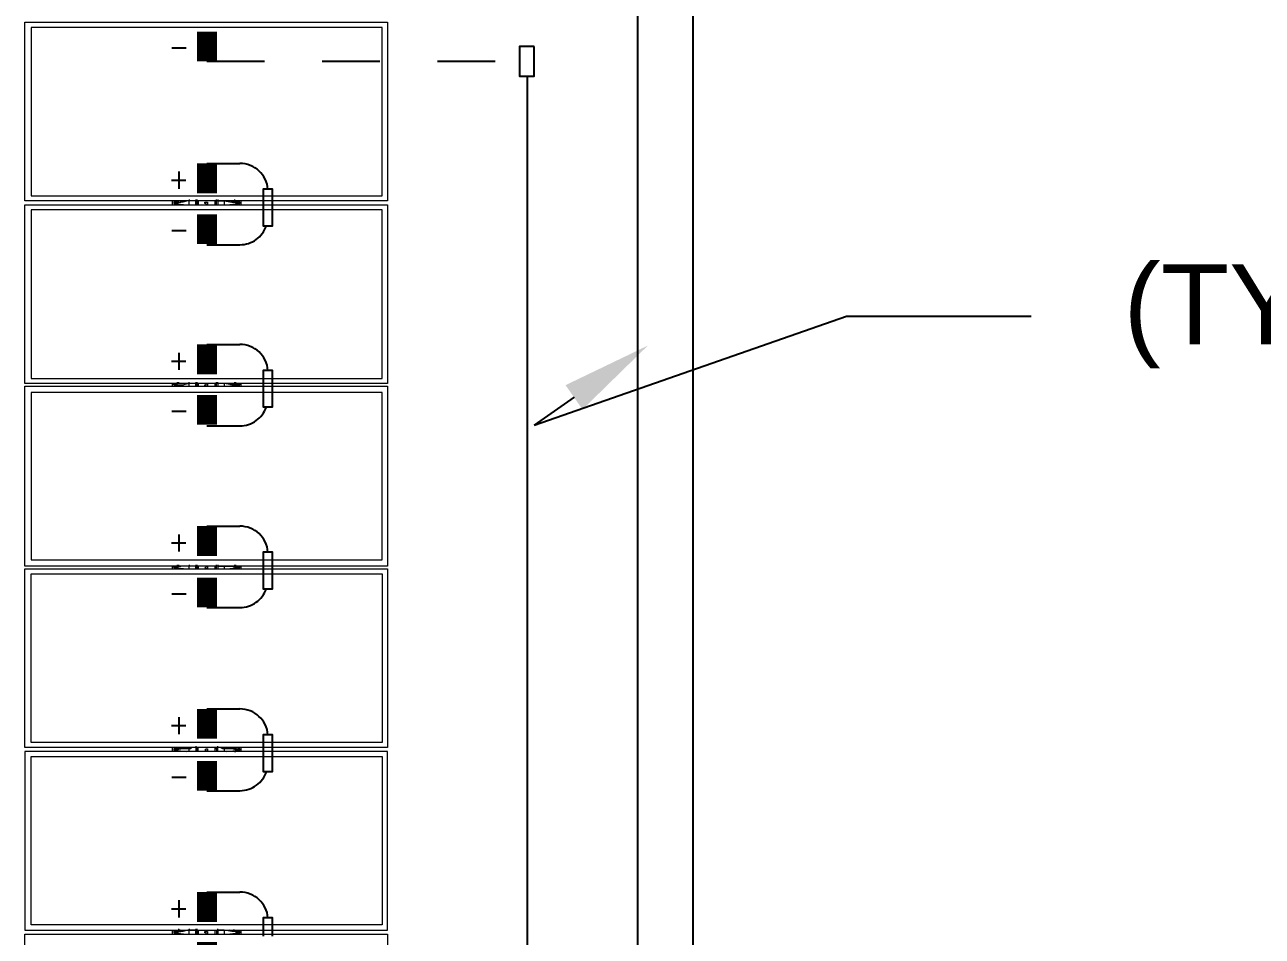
# Model space of a CAD drawing. Header units: feet. Extents: x -5.1 to 70.3, y -33 to 8.
# Drawn here: x 24.056 to 26.202, y -10.203 to -8.623 of the extents above; entities that cross this region are included whole.
import ezdxf
from ezdxf import colors
from ezdxf.entities.mleader import LeaderData, LeaderLine
from ezdxf.lldxf.tags import DXFTag
from ezdxf.math import Vec2, Vec3

# ---------------------------------------------------------------- set-up
doc = ezdxf.new("R2010")
doc.units = ezdxf.units.FT
doc.header["$MEASUREMENT"] = 0
doc.linetypes.add('HIDDEN', pattern=[0.375, 0.25, -0.125])
for name, color, linetype in [('E-DC HARNESS-NEG', 170, 'DC HARNESS CABLE'), ('E-DC HARNESS-POS', 10, 'DC HARNESS CABLE'), ('E-HARN-COMP', 8, 'Continuous'), ('E-TRNK-CABL-NEG', 170, 'HIDDEN'), ('E-TRUNK-CABLE-POS', 10, 'HIDDEN'), ('G-ANNO-TEXT', 1, 'Continuous'), ('PDF5_Geometry', 7, 'Continuous'), ('Polarity-Text', 7, 'Continuous')]:
    doc.layers.add(name, color=color, linetype=linetype)
doc.styles.add('NEI-A', font='arial.ttf')
tags = doc.linetypes.add('DC HARNESS CABLE', pattern='A,0.5,-0.2,["DH",Standard,S=0.1,R=0,X=-0.1,Y=-0.05],-0.2', length=0.9).pattern_tags.tags
tags[6] = DXFTag(74, 10)

msp = doc.modelspace()

# ---------------------------------------------------------------- linework, layer by layer
at = {"layer": 'E-DC HARNESS-NEG', "ltscale": 0.5}
for points in [[(25.2154, -13.351), (25.2153, -0.3594)], [(24.9275, -8.7121), (24.9275, -13.351)]]:
    msp.add_lwpolyline(points, dxfattribs=at)
at = {"layer": 'E-DC HARNESS-POS', "ltscale": 0.5}
msp.add_lwpolyline([(25.119, -8.5733), (25.1186, -13.2659)], dxfattribs=at)
at = {"layer": 'E-HARN-COMP', "const_width": 0.0347}
for points in [[(24.3723, -8.6865), (24.3723, -8.6347)], [(24.3723, -8.9151), (24.3723, -8.8634)], [(24.3723, -9.0032), (24.3723, -8.9514)], [(24.3723, -9.2291), (24.3723, -9.1773)], [(24.3723, -9.3166), (24.3723, -9.2648)], [(24.3723, -9.5441), (24.3723, -9.4923)], [(24.3723, -9.6333), (24.3723, -9.5816)], [(24.3723, -9.8608), (24.3723, -9.8091)], [(24.3723, -9.9509), (24.3723, -9.8992)], [(24.3723, -10.1784), (24.3723, -10.1267)], [(24.3723, -10.2651), (24.3723, -10.2133)]]:
    msp.add_lwpolyline(points, dxfattribs=at)
at = {"layer": 'E-HARN-COMP'}
msp.add_lwpolyline([(24.9396, -8.6604), (24.9146, -8.6604), (24.9146, -8.7122), (24.9396, -8.7122)], close=True, dxfattribs=at)
for points in [[(24.4862, -8.94), (24.4862, -8.9083), (24.4701, -8.9083), (24.4701, -8.94)], [(24.4701, -8.94), (24.4701, -8.9717), (24.4862, -8.9717), (24.4862, -8.94)], [(24.4862, -9.254), (24.4862, -9.2223), (24.4701, -9.2223), (24.4701, -9.254)], [(24.4701, -9.254), (24.4701, -9.2857), (24.4862, -9.2857), (24.4862, -9.254)], [(24.4862, -9.569), (24.4862, -9.5373), (24.4701, -9.5373), (24.4701, -9.569)], [(24.4701, -9.569), (24.4701, -9.6007), (24.4862, -9.6007), (24.4862, -9.569)], [(24.4862, -9.8857), (24.4862, -9.854), (24.4701, -9.854), (24.4701, -9.8857)], [(24.4701, -9.8857), (24.4701, -9.9174), (24.4862, -9.9174), (24.4862, -9.8857)], [(24.4862, -10.2033), (24.4862, -10.1716), (24.4701, -10.1716), (24.4701, -10.2033)]]:
    msp.add_lwpolyline(points, dxfattribs=at)
at = {"layer": 'E-TRNK-CABL-NEG', "ltscale": 0.1}
msp.add_lwpolyline([(24.3723, -8.6863), (24.9146, -8.6863)], dxfattribs=at)
for points in [[(24.3723, -9.0044), (24.4295, -9.0044, 0.318834), (24.4755, -8.9717, 0.318834)], [(24.3723, -9.3183), (24.4295, -9.3183, 0.318834), (24.4755, -9.2857, 0.318834)], [(24.3723, -9.6333), (24.4295, -9.6333, 0.318834), (24.4755, -9.6007, 0.318834)], [(24.3723, -9.9509), (24.4295, -9.9509, 0.323954), (24.4758, -9.9174, 0.323954)]]:
    msp.add_lwpolyline(points, format="xyb", dxfattribs=at)
at = {"layer": 'E-TRUNK-CABLE-POS', "ltscale": 0.1}
for points in [[(24.3723, -8.8634), (24.4295, -8.8634, -0.391396), (24.4781, -8.9083, -0.391396)], [(24.3723, -9.1773), (24.4295, -9.1773, -0.391396), (24.4781, -9.2223, -0.391396)], [(24.3723, -9.4923), (24.4295, -9.4923, -0.391396), (24.4781, -9.5373, -0.391396)], [(24.3723, -9.8091), (24.4295, -9.8091, -0.391396), (24.4781, -9.854, -0.391396)], [(24.3723, -10.1267), (24.4295, -10.1267, -0.391396), (24.4781, -10.1716, -0.391396)]]:
    msp.add_lwpolyline(points, format="xyb", dxfattribs=at)
at = {"layer": 'PDF5_Geometry', "lineweight": 5}
for points in [[(24.0564, -8.9284), (24.0564, -8.6185), (24.6852, -8.6185), (24.6852, -8.9284)], [(24.0676, -8.6275), (24.0676, -8.9194), (24.6762, -8.9194), (24.6762, -8.6275)], [(24.0564, -9.2451), (24.0564, -8.9351), (24.6852, -8.9351), (24.6852, -9.2451)], [(24.0676, -8.9441), (24.0676, -9.2361), (24.6762, -9.2361), (24.6762, -8.9441)], [(24.3686, -8.9329), (24.3686, -8.9306), (24.3731, -8.9306), (24.3731, -8.9351), (24.3708, -8.9351), (24.3708, -8.9329)], [(24.3686, -9.2473), (24.3708, -9.2473), (24.3708, -9.2451), (24.3731, -9.2451), (24.3731, -9.2473), (24.3731, -9.2496), (24.3708, -9.2496), (24.3686, -9.2496)], [(24.6852, -9.2496), (24.6852, -9.5617), (24.0564, -9.5617), (24.0564, -9.2496)], [(24.0676, -9.2608), (24.0676, -9.5505), (24.6762, -9.5505), (24.6762, -9.2608)], [(24.6852, -9.5662), (24.6852, -9.8761), (24.0564, -9.8761), (24.0564, -9.5662)], [(24.3686, -9.564), (24.3708, -9.564), (24.3708, -9.5617), (24.3731, -9.5617), (24.3731, -9.564), (24.3731, -9.5662), (24.3708, -9.5662)], [(24.6762, -9.8672), (24.0676, -9.8672), (24.0676, -9.5752), (24.6762, -9.5752)], [(24.0564, -10.1928), (24.6852, -10.1928), (24.6852, -9.8829), (24.0564, -9.8829)], [(24.0676, -10.1838), (24.0676, -9.8919), (24.6762, -9.8919), (24.6762, -10.1838)], [(24.3686, -9.8806), (24.3708, -9.8784), (24.3731, -9.8784), (24.3731, -9.8829), (24.3708, -9.8829), (24.3708, -9.8806)], [(24.0564, -10.5095), (24.0564, -10.1995), (24.6852, -10.1995), (24.6852, -10.5095)], [(24.3686, -10.1973), (24.3686, -10.195), (24.3731, -10.195), (24.3731, -10.1995), (24.3708, -10.1995), (24.3708, -10.1973)]]:
    msp.add_lwpolyline(points, close=True, dxfattribs=at)
for points in [[(24.3416, -8.9262), (24.3416, -8.9284), (24.3394, -8.9284), (24.3304, -8.9306), (24.3169, -8.9329)], [(24.3528, -8.9262), (24.3528, -8.9284), (24.3416, -8.9284)], [(24.3551, -8.9351), (24.3551, -8.9284), (24.3551, -8.9262)], [(24.3888, -8.9351), (24.3888, -8.9284), (24.3888, -8.9262)], [(24.391, -8.9262), (24.391, -8.9284), (24.4023, -8.9284), (24.4157, -8.9306), (24.4247, -8.9306), (24.427, -8.9329), (24.427, -8.9306)], [(24.3124, -8.9351), (24.3124, -8.9284)], [(24.3169, -8.9329), (24.3147, -8.9329), (24.3169, -8.9329)], [(24.3236, -8.9284), (24.3214, -8.9306), (24.3169, -8.9306), (24.3169, -8.9329), (24.3214, -8.9329)], [(24.3528, -8.9351), (24.3528, -8.9284)], [(24.3551, -8.9284), (24.3573, -8.9284), (24.3573, -8.9351)], [(24.3865, -8.9351), (24.3865, -8.9284), (24.3888, -8.9284)], [(24.391, -8.9284), (24.391, -8.9351)], [(24.4292, -8.9329), (24.427, -8.9329), (24.427, -8.9306), (24.4225, -8.9306), (24.4202, -8.9284)], [(24.4225, -8.9329), (24.427, -8.9329), (24.4292, -8.9329), (24.4292, -8.9306)], [(24.4314, -8.9351), (24.4314, -8.9284)], [(24.3124, -9.2496), (24.3124, -9.2451)], [(24.3147, -9.2473), (24.3169, -9.2473), (24.3304, -9.2473), (24.3394, -9.2451), (24.3416, -9.2451), (24.3416, -9.2428)], [(24.3236, -9.2451), (24.3214, -9.2451), (24.3192, -9.2473), (24.3147, -9.2473), (24.3147, -9.2451)], [(24.3528, -9.2428), (24.3528, -9.2451), (24.3416, -9.2451)], [(24.3528, -9.2496), (24.3528, -9.2451)], [(24.3551, -9.2496), (24.3551, -9.2451), (24.3551, -9.2428)], [(24.3551, -9.2451), (24.3573, -9.2451), (24.3573, -9.2496)], [(24.3865, -9.2496), (24.3865, -9.2451), (24.3888, -9.2451)], [(24.3888, -9.2496), (24.3888, -9.2451), (24.3888, -9.2428)], [(24.427, -9.2473), (24.4157, -9.2473), (24.4023, -9.2451), (24.391, -9.2451), (24.391, -9.2428)], [(24.391, -9.2451), (24.391, -9.2496)], [(24.4202, -9.2451), (24.4225, -9.2451), (24.4247, -9.2473), (24.4292, -9.2473), (24.4292, -9.2451)], [(24.427, -9.2451), (24.427, -9.2473), (24.4292, -9.2473)], [(24.4314, -9.2496), (24.4314, -9.2451)], [(24.3169, -9.2496), (24.3214, -9.2496)], [(24.4225, -9.2496), (24.427, -9.2496)], [(24.3124, -9.5662), (24.3124, -9.5617)], [(24.3214, -9.564), (24.3169, -9.564), (24.3147, -9.564), (24.3169, -9.564), (24.3192, -9.5617), (24.3214, -9.5617), (24.3236, -9.5617)], [(24.3147, -9.564), (24.3147, -9.5617)], [(24.3416, -9.5595), (24.3416, -9.5617), (24.3304, -9.5617), (24.3169, -9.564)], [(24.3528, -9.5595), (24.3528, -9.5617), (24.3416, -9.5617)], [(24.3528, -9.5662), (24.3528, -9.5617)], [(24.3551, -9.5662), (24.3551, -9.5617), (24.3551, -9.5595)], [(24.3551, -9.5617), (24.3573, -9.5617), (24.3573, -9.5662)], [(24.3865, -9.5662), (24.3865, -9.5617), (24.3888, -9.5617)], [(24.3888, -9.5662), (24.3888, -9.5617), (24.3888, -9.5595)], [(24.391, -9.5595), (24.391, -9.5617), (24.4023, -9.5617), (24.4157, -9.5617), (24.4247, -9.564), (24.427, -9.564), (24.427, -9.5617)], [(24.391, -9.5617), (24.391, -9.5662)], [(24.4202, -9.5617), (24.4225, -9.5617), (24.4247, -9.5617), (24.427, -9.564), (24.4292, -9.564), (24.427, -9.564), (24.4225, -9.564)], [(24.4314, -9.5662), (24.4314, -9.5617)], [(24.3124, -9.8829), (24.3124, -9.8761)], [(24.3236, -9.8784), (24.3169, -9.8784), (24.3169, -9.8806), (24.3147, -9.8806), (24.3169, -9.8806), (24.3214, -9.8806)], [(24.3416, -9.8761), (24.3416, -9.8784), (24.3304, -9.8784), (24.3169, -9.8806)], [(24.3528, -9.8739), (24.3528, -9.8761), (24.3461, -9.8761), (24.3439, -9.8784), (24.3416, -9.8784)], [(24.3528, -9.8761), (24.3528, -9.8784), (24.3528, -9.8829)], [(24.3551, -9.8829), (24.3551, -9.8784), (24.3551, -9.8761)], [(24.3573, -9.8784), (24.3551, -9.8784)], [(24.3573, -9.8829), (24.3573, -9.8784), (24.3573, -9.8761)], [(24.3865, -9.8829), (24.3865, -9.8784), (24.3865, -9.8761)], [(24.3888, -9.8784), (24.3865, -9.8784)], [(24.3888, -9.8761), (24.3888, -9.8784), (24.3888, -9.8829)], [(24.4023, -9.8784), (24.4, -9.8784), (24.3955, -9.8761), (24.391, -9.8761), (24.391, -9.8739)], [(24.391, -9.8829), (24.391, -9.8784), (24.391, -9.8761)], [(24.4202, -9.8784), (24.427, -9.8784), (24.427, -9.8806), (24.4292, -9.8806), (24.427, -9.8806), (24.4247, -9.8806), (24.4157, -9.8784), (24.4023, -9.8784), (24.4023, -9.8761)], [(24.4225, -9.8806), (24.427, -9.8806), (24.427, -9.8784)], [(24.4292, -9.8806), (24.4292, -9.8784)], [(24.4314, -9.8829), (24.4314, -9.8761)], [(24.3124, -10.1995), (24.3124, -10.1928)], [(24.3236, -10.1928), (24.3214, -10.195), (24.3169, -10.195), (24.3169, -10.1973), (24.3147, -10.1973), (24.3169, -10.1973), (24.3214, -10.1973)], [(24.3416, -10.1905), (24.3416, -10.1928), (24.3394, -10.1928), (24.3304, -10.195), (24.3169, -10.1973)], [(24.3528, -10.1905), (24.3528, -10.1928), (24.3416, -10.1928)], [(24.3528, -10.1995), (24.3528, -10.1928)], [(24.3551, -10.1995), (24.3551, -10.1928), (24.3551, -10.1905)], [(24.3551, -10.1928), (24.3573, -10.1928), (24.3573, -10.1995)], [(24.3865, -10.1995), (24.3865, -10.1928), (24.3888, -10.1928), (24.3888, -10.1995)], [(24.4202, -10.1928), (24.4225, -10.195), (24.427, -10.195), (24.427, -10.1973), (24.4292, -10.1973), (24.427, -10.1973), (24.4247, -10.195), (24.4157, -10.195), (24.4023, -10.1928), (24.391, -10.1928), (24.391, -10.1905)], [(24.391, -10.1928), (24.391, -10.1995)], [(24.4314, -10.1995), (24.4314, -10.1928)], [(24.4225, -10.1973), (24.427, -10.1973), (24.427, -10.195)], [(24.4292, -10.1973), (24.4292, -10.195)]]:
    msp.add_lwpolyline(points, dxfattribs=at)
at = {"layer": 'PDF5_Geometry', "color": 8, "lineweight": 5, "true_color": 0x808080}
for points in [[(24.4202, -8.9262), (24.4202, -8.9284), (24.418, -8.9284)], [(24.3124, -8.9351), (24.3124, -8.9284)], [(24.3169, -8.9284), (24.3147, -8.9306), (24.3147, -8.9329)], [(24.3169, -8.9329), (24.3169, -8.9329)], [(24.3169, -8.9329), (24.3371, -8.9351)], [(24.3214, -8.9284), (24.3214, -8.9306), (24.3236, -8.9306), (24.3326, -8.9284)], [(24.3236, -8.9351), (24.3214, -8.9329)], [(24.3259, -8.9284), (24.3236, -8.9284)], [(24.3416, -8.9351), (24.3416, -8.9284)], [(24.4023, -8.9284), (24.4023, -8.9351)], [(24.4067, -8.9351), (24.427, -8.9329)], [(24.4225, -8.9284), (24.4225, -8.9306), (24.4202, -8.9306), (24.4112, -8.9284)], [(24.4225, -8.9329), (24.4202, -8.9351)], [(24.4225, -8.9329), (24.4225, -8.9351), (24.4225, -8.9329)], [(24.4292, -8.9329), (24.4292, -8.9306), (24.427, -8.9306), (24.427, -8.9284)], [(24.427, -8.9329), (24.427, -8.9329)], [(24.4314, -8.9351), (24.4314, -8.9284)], [(24.3124, -9.2496), (24.3124, -9.2451)], [(24.3169, -9.2451), (24.3147, -9.2451), (24.3147, -9.2473)], [(24.3169, -9.2473), (24.3371, -9.2496)], [(24.3326, -9.2451), (24.3214, -9.2451), (24.3214, -9.2428)], [(24.3236, -9.2496), (24.3214, -9.2496), (24.3214, -9.2473)], [(24.3259, -9.2451), (24.3236, -9.2451), (24.3236, -9.2428)], [(24.3416, -9.2496), (24.3416, -9.2451)], [(24.4023, -9.2451), (24.4023, -9.2496)], [(24.4067, -9.2496), (24.427, -9.2473)], [(24.4112, -9.2451), (24.4225, -9.2451), (24.4225, -9.2428)], [(24.4202, -9.2428), (24.4202, -9.2451), (24.418, -9.2451)], [(24.4202, -9.2496), (24.4225, -9.2496), (24.4225, -9.2473)], [(24.4292, -9.2473), (24.427, -9.2451)], [(24.4314, -9.2496), (24.4314, -9.2451)], [(24.3169, -9.2496), (24.3169, -9.2496)], [(24.3192, -9.2496), (24.3192, -9.2496)], [(24.427, -9.2496), (24.427, -9.2496)], [(24.3124, -9.5662), (24.3124, -9.5617)], [(24.3169, -9.5617), (24.3147, -9.5617), (24.3147, -9.564)], [(24.3169, -9.564), (24.3169, -9.564)], [(24.3169, -9.564), (24.3371, -9.5662)], [(24.3326, -9.5617), (24.3214, -9.5617), (24.3214, -9.5595)], [(24.3236, -9.5662), (24.3214, -9.5662)], [(24.3259, -9.5617), (24.3236, -9.5617), (24.3236, -9.5595)], [(24.3416, -9.5662), (24.3416, -9.5617)], [(24.4023, -9.5617), (24.4023, -9.5662)], [(24.4067, -9.5662), (24.427, -9.564)], [(24.4112, -9.5617), (24.4225, -9.5617), (24.4225, -9.5595)], [(24.4202, -9.5595), (24.4202, -9.5617), (24.418, -9.5617)], [(24.4202, -9.5662), (24.4225, -9.5662), (24.4225, -9.564)], [(24.4292, -9.564), (24.4292, -9.5617), (24.427, -9.5617)], [(24.427, -9.564), (24.427, -9.564)], [(24.4314, -9.5662), (24.4314, -9.5617)], [(24.3124, -9.8829), (24.3124, -9.8761)], [(24.3169, -9.8761), (24.3169, -9.8784), (24.3147, -9.8784), (24.3147, -9.8806)], [(24.3169, -9.8806), (24.3169, -9.8806)], [(24.3169, -9.8806), (24.3371, -9.8829)], [(24.3214, -9.8761), (24.3214, -9.8784), (24.3236, -9.8784), (24.3326, -9.8761)], [(24.3236, -9.8829), (24.3214, -9.8829)], [(24.3236, -9.8761), (24.3236, -9.8784), (24.3259, -9.8761)], [(24.3416, -9.8829), (24.3416, -9.8784)], [(24.4023, -9.8784), (24.4023, -9.8829)], [(24.4067, -9.8829), (24.427, -9.8806)], [(24.4225, -9.8761), (24.4225, -9.8784), (24.4202, -9.8784), (24.4112, -9.8761)], [(24.4202, -9.8761), (24.4202, -9.8784), (24.418, -9.8761)], [(24.4202, -9.8829), (24.4225, -9.8829), (24.4225, -9.8806)], [(24.4292, -9.8806), (24.4292, -9.8784), (24.427, -9.8784), (24.427, -9.8761)], [(24.427, -9.8806), (24.427, -9.8806)], [(24.4314, -9.8829), (24.4314, -9.8761)], [(24.3124, -10.1995), (24.3124, -10.1928)], [(24.3169, -10.1928), (24.3147, -10.195), (24.3147, -10.1973)], [(24.3214, -10.1928), (24.3214, -10.195), (24.3236, -10.195), (24.3326, -10.1928)], [(24.3259, -10.1928), (24.3236, -10.1928), (24.3236, -10.1905)], [(24.3416, -10.1995), (24.3416, -10.1928)], [(24.4023, -10.1928), (24.4023, -10.1995)], [(24.4225, -10.1928), (24.4225, -10.195), (24.4202, -10.195), (24.4112, -10.1928)], [(24.4202, -10.1928), (24.418, -10.1928)], [(24.4292, -10.1973), (24.4292, -10.195), (24.427, -10.195), (24.427, -10.1928)], [(24.4314, -10.1995), (24.4314, -10.1928)], [(24.3169, -10.1973), (24.3169, -10.1973)], [(24.3169, -10.1973), (24.3371, -10.1995)], [(24.3236, -10.1995), (24.3214, -10.1973)], [(24.4067, -10.1995), (24.427, -10.1973)], [(24.4225, -10.1973), (24.4202, -10.1995)], [(24.4225, -10.1973), (24.4225, -10.1995), (24.4225, -10.1973)], [(24.427, -10.1973), (24.427, -10.1973)]]:
    msp.add_lwpolyline(points, dxfattribs=at)
for points in [[(24.3214, -8.9351), (24.3214, -8.9329)], [(24.3214, -9.564), (24.3214, -9.5662)], [(24.3214, -9.8806), (24.3214, -9.8829)], [(24.3214, -10.1995), (24.3214, -10.1973)]]:
    msp.add_lwpolyline(points, close=True, dxfattribs=at)
at = {"layer": 'Polarity-Text'}
for p, q in [((24.3113, -8.6629), (24.3364, -8.6629)), ((24.3234, -8.8776), (24.3234, -8.9073)), ((24.3108, -8.8925), (24.3359, -8.8925)), ((24.3113, -8.9796), (24.3364, -8.9796)), ((24.3234, -9.1916), (24.3234, -9.2213)), ((24.3108, -9.2064), (24.3359, -9.2064)), ((24.3113, -9.293), (24.3364, -9.293)), ((24.3108, -9.5214), (24.3359, -9.5214)), ((24.3234, -9.5066), (24.3234, -9.5363)), ((24.3113, -9.6097), (24.3364, -9.6097)), ((24.3234, -9.8233), (24.3234, -9.853)), ((24.3108, -9.8382), (24.3359, -9.8382)), ((24.3113, -9.9273), (24.3364, -9.9273)), ((24.3234, -10.1409), (24.3234, -10.1706)), ((24.3108, -10.1558), (24.3359, -10.1558))]:
    msp.add_line(p, q, dxfattribs=at)

# ---------------------------------------------------------------- next in the draw order: leaders
at = {"layer": 'G-ANNO-TEXT'}
ml = msp.add_multileader_mtext('Standard', dxfattribs=at)
ml.set_content('(TYP.) BLA HARNESS CONNECTORS', color=256, style='NEI-A')
ml.set_leader_properties()
ml.build(insert=Vec2(0, 0))
ml.multileader.update_dxf_attribs({"dogleg_length": 0.36, "arrow_head_size": 0.1563})
ctx = ml.context
ctx.base_point, ctx.char_height, ctx.arrow_head_size, ctx.landing_gap_size, ctx.plane_origin = Vec3(25.8016, -9.128), 0.138889, 0.1563, 0.1601, Vec3(70.0189, -50.3111)
notes = []
notes.append((ctx, [(0, (1, 1, 0), (25.4815, -9.128), (1, 0), 0.3201, [(0, [(25.1369, -9.1792), (24.9396, -9.3174)], 0, [])])]))
ctx.mtext.insert, ctx.mtext.width, ctx.mtext.flow_direction = Vec3(25.9617, -9.0381), 3.398009, 5
ctx.mtext.has_bg_fill, ctx.mtext.bg_color, ctx.mtext.bg_scale_factor, ctx.mtext.bg_transparency, ctx.mtext.use_window_bg_color = 1, -1073741824, 1.5, 0, 1
for ctx, leaders in notes:
    for number, flags, end, landing, length, lines in leaders:
        leader = LeaderData()
        leader.index, (leader.has_last_leader_line, leader.has_dogleg_vector, leader.attachment_direction) = number, flags
        leader.last_leader_point, leader.dogleg_vector, leader.dogleg_length = Vec3(end), Vec3(landing), length
        for number, points, colour, breaks in lines:
            line = LeaderLine()
            line.index, line.vertices, line.color, line.breaks = number, Vec3.list(points), colors.encode_raw_color(colour), breaks
            leader.lines.append(line)
        ctx.leaders.append(leader)

doc.saveas('drawing.dxf')
